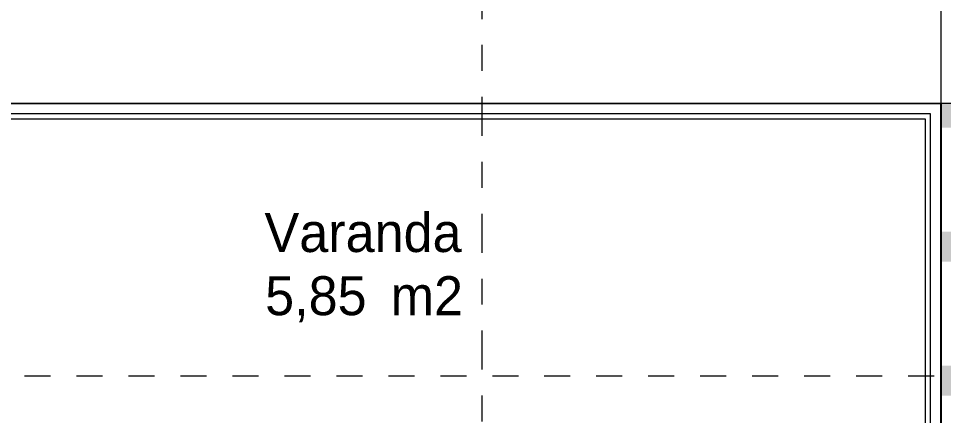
# Model space of a CAD drawing. Header units: metres. Extents: x -111189 to -108577, y -72951 to -72647.
# Drawn here: x -110671.936 to -110668.376, y -72929.206 to -72927.677 of the extents above; entities that cross this region are included whole.
import ezdxf

# ---------------------------------------------------------------- set-up
doc = ezdxf.new("R2010")
doc.units = ezdxf.units.M
doc.header["$MEASUREMENT"] = 0
doc.linetypes.add('OTK - Tracejado', pattern=[0.08, 0.04, -0.04])
doc.linetypes.add('OTK - Traço Ponto CORTES_ALÇ', pattern=[0.6, 0.3, -0.15, 0, -0.15])
for name, color, linetype in [('Muro Não Confinante - MNC1_1_00 - DESENHO 2D', 7, 'Continuous'), ('Muro Não Confinante - MNC1_1_01 - TERRENO PROPOSTO', 7, 'Continuous'), ('Muro Não Confinante - MNC1_1_03 - LAJES', 7, 'Continuous'), ('Muro Não Confinante - MNC1_1_06 - ESCADAS _ GUARDAS', 7, 'Continuous'), ('Muro Não Confinante - MNC1_1_11 - ZONA_ÁREA', 7, 'Continuous'), ('Planta Piso -1_1_01 - TERRENO PROPOSTO', 7, 'Continuous'), ('Planta Piso -1_1_14 - CORTES.Marcadores', 7, 'Continuous')]:
    doc.layers.add(name, color=color, linetype=linetype)
doc.styles.add('ESTILO_GERADO_3', font='AGENCYR.TTF')

msp = doc.modelspace()

# ---------------------------------------------------------------- hatches: boundary and pattern name
at = {"layer": 'Planta Piso -1_1_01 - TERRENO PROPOSTO', "linetype": 'Continuous', "lineweight": 0, "true_color": 0xd7ebd2, "transparency": 33554539}
msp.add_hatch(color=254, dxfattribs=at).paths.add_polyline_path([(-110663.566, -72934.1966), (-110663.5684, -72933.5929), (-110663.5699, -72933.1934), (-110663.5702, -72933.1216), (-110663.571, -72932.9184), (-110663.5735, -72932.2988), (-110663.5836, -72929.7216), (-110663.5904, -72928.0039), (-110667.1859, -72928.0039), (-110667.3885, -72928.0039), (-110667.6094, -72928.0039), (-110667.8063, -72928.0039), (-110668.1985, -72928.0039), (-110668.3845, -72928.0039), (-110668.3845, -72928.0976), (-110667.1859, -72928.0976), (-110667.1859, -72928.4976), (-110668.3845, -72928.4976), (-110668.3846, -72928.6139), (-110667.1859, -72928.6139), (-110667.1859, -72929.0139), (-110668.3846, -72929.0139), (-110668.3846, -72929.1301), (-110667.1859, -72929.1301), (-110667.1859, -72929.5301), (-110668.3759, -72929.5301), (-110668.3759, -72929.6457), (-110668.3759, -72929.6464), (-110667.1859, -72929.6464), (-110667.1859, -72930.0464), (-110668.3848, -72930.0464), (-110668.3848, -72930.1626), (-110667.1859, -72930.1626), (-110667.1859, -72930.5626), (-110668.3848, -72930.5626), (-110668.3849, -72930.6789), (-110667.1859, -72930.6789), (-110667.1859, -72931.0789), (-110668.3849, -72931.0789), (-110668.3849, -72931.1952), (-110667.1859, -72931.1952), (-110667.1859, -72931.5952), (-110668.385, -72931.5952), (-110668.385, -72931.7114), (-110667.1859, -72931.7114), (-110667.1859, -72932.1114), (-110668.3851, -72932.1114), (-110668.3851, -72932.2277), (-110667.1859, -72932.2277), (-110667.1859, -72932.6277), (-110668.3851, -72932.6277), (-110668.3852, -72932.7439), (-110667.1859, -72932.7439), (-110667.1859, -72933.1439), (-110668.3852, -72933.1439), (-110668.3852, -72933.2439), (-110667.1859, -72933.2439), (-110667.1859, -72933.5239), (-110667.1859, -72933.8039), (-110667.1859, -72934.0839), (-110667.1859, -72934.3639), (-110667.1859, -72934.6439), (-110667.1859, -72934.9239), (-110667.1859, -72935.2039), (-110666.9859, -72935.2039), (-110666.9859, -72939.2539), (-110671.5859, -72939.2539), (-110671.5859, -72940.0539), (-110678.1859, -72940.0539), (-110678.1859, -72942.66), (-110674.946, -72942.0203), (-110663.53, -72939.7663), (-110663.5401, -72938.9649), (-110663.5504, -72938.1539), (-110663.556, -72936.7258), (-110663.5578, -72936.2737), (-110663.5594, -72935.8568)])

# ---------------------------------------------------------------- linework, layer by layer
at = {"layer": 'Muro Não Confinante - MNC1_1_00 - DESENHO 2D', "color": 7, "linetype": 'OTK - Tracejado', "lineweight": 5, "ltscale": 0.7, "flags": 128}
msp.add_lwpolyline([(-110678.6891, -72938.3539), (-110672.8006, -72938.3539), (-110672.8006, -72935.4039), (-110668.1006, -72935.4039), (-110668.1006, -72929.0539), (-110672.7539, -72929.0539), (-110672.7539, -72927.8039), (-110678.6891, -72927.8039)], close=True, dxfattribs=at)
at = {"layer": 'Muro Não Confinante - MNC1_1_01 - TERRENO PROPOSTO', "color": 7, "linetype": 'Continuous', "lineweight": 13, "ltscale": 1000, "flags": 128}
for points in [[(-110672.3231, -72928.0039), (-110671.8979, -72928.0039), (-110671.6889, -72928.0039), (-110671.3951, -72928.0039), (-110671.2342, -72928.0039), (-110670.9327, -72928.0039), (-110670.8519, -72928.0039), (-110670.4021, -72928.0039), (-110669.8715, -72928.0039), (-110668.3845, -72928.0039), (-110668.3846, -72927.6677), (-110668.3846, -72927.6287), (-110668.3859, -72923.2036), (-110670.9172, -72923.2036), (-110670.9563, -72923.2036), (-110671.2703, -72923.2036), (-110672.6338, -72923.2036)], [(-110666.3914, -72928.0039), (-110666.677, -72928.0039), (-110666.7053, -72928.0039), (-110666.8456, -72928.0039), (-110666.9687, -72928.0039), (-110667.0799, -72928.0039), (-110667.3885, -72928.0039), (-110667.6094, -72928.0039), (-110667.8063, -72928.0039), (-110668.1985, -72928.0039), (-110668.3845, -72928.0039), (-110668.3846, -72928.7105), (-110668.3846, -72929.1132), (-110668.3847, -72929.3936), (-110668.3847, -72929.5192), (-110668.3847, -72929.583), (-110668.3848, -72930.0551), (-110668.3848, -72930.3831), (-110668.385, -72931.5821), (-110668.3852, -72933.2863)]]:
    msp.add_lwpolyline(points, dxfattribs=at)
at = {"layer": 'Muro Não Confinante - MNC1_1_03 - LAJES', "color": 7, "linetype": 'Continuous', "lineweight": 13, "ltscale": 1000, "flags": 128}
for points in [[(-110678.3359, -72926.8039), (-110668.3859, -72926.8039), (-110668.3859, -72923.2031), (-110663.6577, -72923.1921), (-110663.6202, -72925.1528), (-110663.5904, -72928.0039), (-110667.1859, -72928.0039), (-110668.3859, -72928.0039), (-110678.3359, -72928.0039)], [(-110678.3359, -72928.0039), (-110668.3859, -72928.0039)], [(-110673.0859, -72928.0039), (-110673.0859, -72929.2539), (-110668.3859, -72929.2539), (-110668.3859, -72928.0039)]]:
    msp.add_lwpolyline(points, close=True, dxfattribs=at)
at = {"layer": 'Muro Não Confinante - MNC1_1_06 - ESCADAS _ GUARDAS', "color": 7, "linetype": 'Continuous', "lineweight": 13, "ltscale": 1000}
for p, q in [((-110668.4259, -72928.0439), (-110673.0859, -72928.0439)), ((-110668.4259, -72929.2539), (-110668.4259, -72928.0439)), ((-110673.0859, -72928.0639), (-110668.4459, -72928.0639)), ((-110668.4459, -72928.0639), (-110668.4459, -72929.2539))]:
    msp.add_line(p, q, dxfattribs=at)
at = {"layer": 'Muro Não Confinante - MNC1_1_06 - ESCADAS _ GUARDAS', "color": 254, "linetype": 'Continuous', "lineweight": 13, "ltscale": 1000}
for p, q in [((-110668.4259, -72928.0439), (-110673.0859, -72928.0439)), ((-110668.4259, -72929.2539), (-110668.4259, -72928.0439)), ((-110673.0859, -72928.0639), (-110668.4459, -72928.0639)), ((-110668.4459, -72928.0639), (-110668.4459, -72929.2539))]:
    msp.add_line(p, q, dxfattribs=at)
at = {"layer": 'Planta Piso -1_1_14 - CORTES.Marcadores', "color": 7, "linetype": 'OTK - Traço Ponto CORTES_ALÇ', "lineweight": 5, "ltscale": 0.5}
msp.add_line((-110670.1514, -72943.4289), (-110670.1514, -72921.3982), dxfattribs=at)

# ---------------------------------------------------------------- texts
at = {"layer": 'Muro Não Confinante - MNC1_1_11 - ZONA_ÁREA', "color": 7, "linetype": 'Continuous', "lineweight": 5, "char_height": 0.15, "attachment_point": 1, "style": 'ESTILO_GERADO_3'}
for s, insert in [('\\A1;{\\pql;\\pt0;\\fAgency FB|b0|i0|c0|p0;\\W1.000000;Varanda}', (-110670.989, -72928.4262)), ('\\A1;{\\pql;\\pt0,24.1;\\fAgency FB|b0|i0|c0|p0;\\W1.000000;5,85\\fAgency FB|b0|i0|c0|p0;\\W1.000000;\\A1{\\H.66x;\\S^  ;}\\fAgency FB|b0|i0|c0|p0;\\W1.000000; m2\\fAgency FB|b0|i0|c0|p0;\\W1.000000;\\A1{\\H.66x;\\S^  ;}}', (-110670.9865, -72928.6695))]:
    msp.add_mtext(s, dxfattribs=dict(at, insert=insert))

doc.saveas('drawing.dxf')
